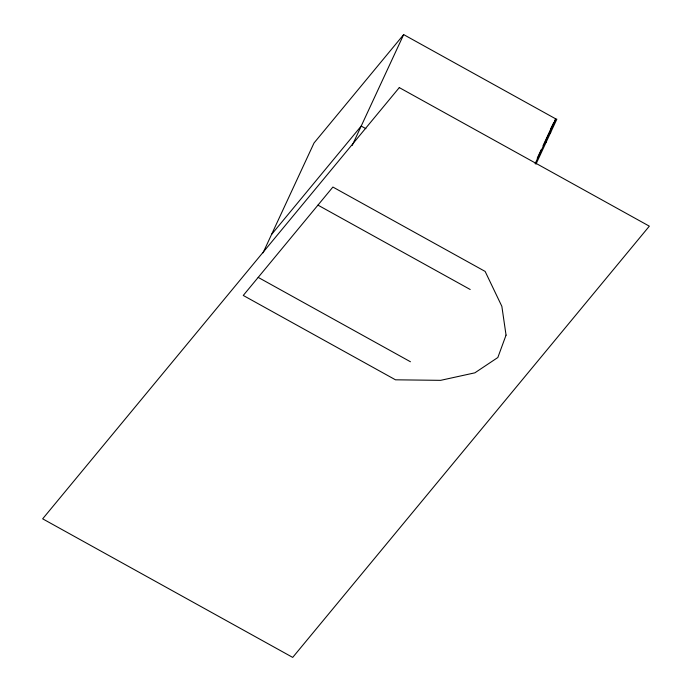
<?xml version="1.0" encoding="UTF-8"?>
<svg xmlns="http://www.w3.org/2000/svg" width="692" height="692" viewBox="0 0 692 692"><rect width="100%" height="100%" fill="white"/><g stroke="black" fill="none" stroke-linecap="round" stroke-linejoin="round"><path stroke-width="1.04" d="M263.021 252.865L314.021 142.993L403.661 34.6L555.901 118.963L535.124 163.727M352.219 145.432L403.661 34.6M537.243 158.217L541.239 149.602M553.488 123.228L543.021 145.778L546.291 141.825M535.971 164.142L556.852 119.154L554.162 122.415M550.953 128.409L555.901 118.963L554.543 120.607M271.558 234.467L361.207 126.074L365.904 128.677M547.519 136.09L550.789 132.137M317.957 205.126L470.197 289.49M258.194 277.388L410.434 361.752M506.051 335.127L497.842 357.505L474.868 372.832L440.631 380.34L395.495 379.813L243.255 295.449L332.895 187.056L485.135 271.42L501.847 306.314L506.051 335.127M399.293 87.599L42.662 518.827L292.707 657.4L649.338 226.163L399.293 87.599"/></g></svg>
